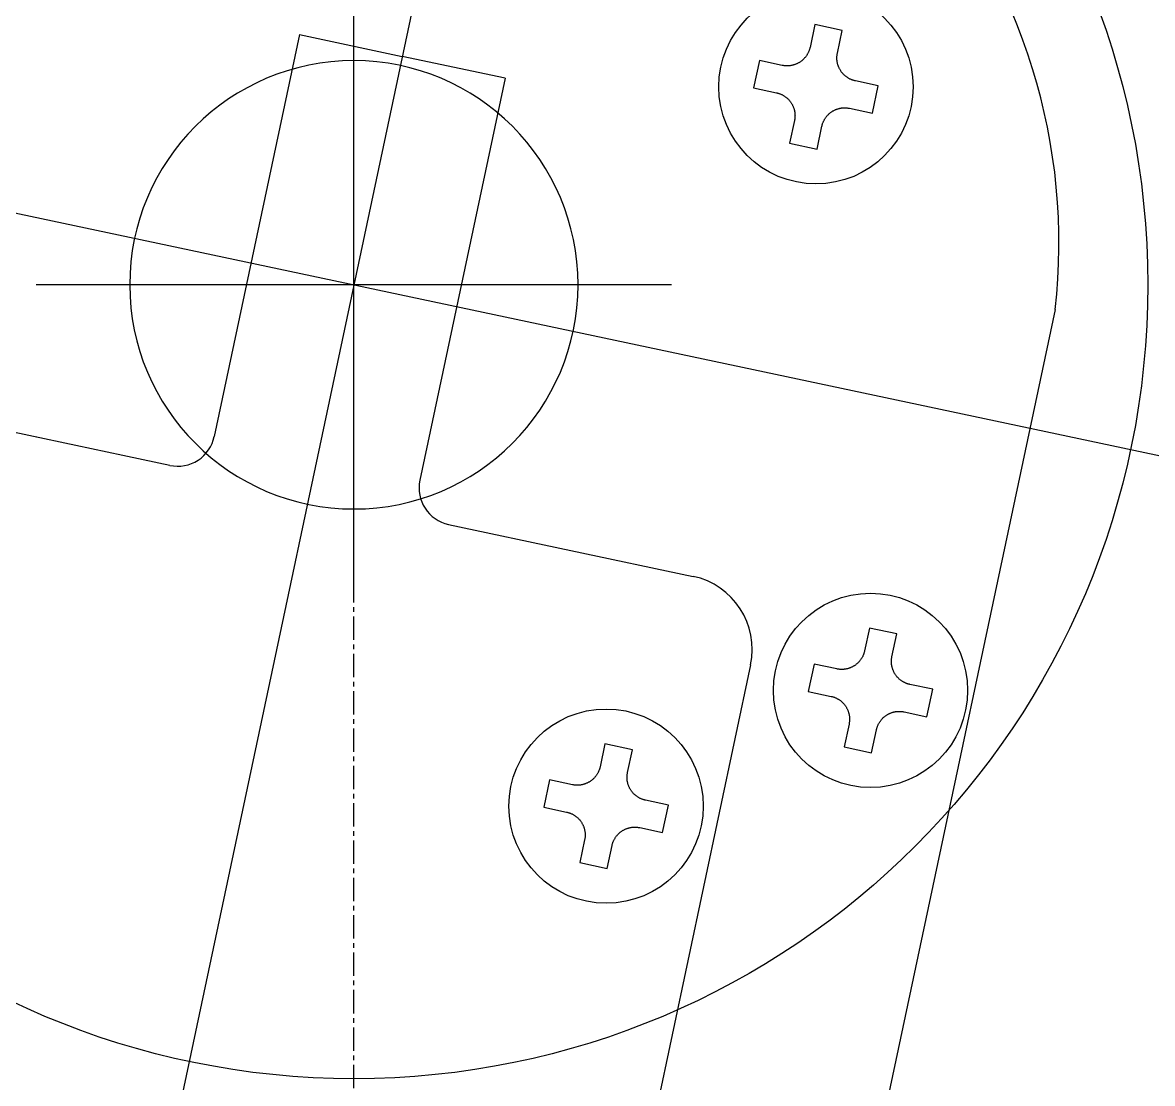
# Model space of a CAD drawing. Extents: x -668440 to 1010955, y -1678500 to 210463.
# Drawn here: x -486463 to -485859, y -897556 to -896988 of the extents above; entities that cross this region are included whole.
import ezdxf

# ---------------------------------------------------------------- set-up
doc = ezdxf.new("R2010")
doc.units = 0
doc.header["$MEASUREMENT"] = 0
doc.linetypes.add('CENTER', pattern=[2, 1.25, -0.25, 0.25, -0.25])
doc.layers.get('0').update_dxf_attribs({"color": 3, "linetype": 'CONTINUOUS'})
for name, color, linetype in [('100', 5, 'CENTER'), ('BOLT', 4, 'CONTINUOUS'), ('C400-N16-4M22_d', 7, 'CONTINUOUS'), ('chole', 7, 'CONTINUOUS'), ('cwr_d', 7, 'CONTINUOUS'), ('注記', 3, 'CONTINUOUS')]:
    doc.layers.add(name, color=color, linetype=linetype)

# ---------------------------------------------------------------- blocks, each defined once
blk = doc.blocks.new('tc02')
at = {"layer": '注記', "color": 4}
for p, q in [((-18602.46, 32824.251), (-18602.46, 32699.284)), ((-18656.19, 32781.117), (-18548.73, 32781.117))]:
    blk.add_line(p, q, dxfattribs=at)
at = {"layer": '注記', "color": 4, "linetype": 'Continuous'}
for p, q in [((-18579.71, 32799.867), (-18581.21, 32799.867)), ((-18581.21, 32799.867), (-18581.21, 32798.617)), ((-18579.71, 32798.617), (-18579.71, 32799.867)), ((-18581.318, 32798.11), (-18581.33, 32798.082)), ((-18581.306, 32798.138), (-18581.318, 32798.11)), ((-18581.294, 32798.167), (-18581.306, 32798.138)), ((-18581.283, 32798.196), (-18581.294, 32798.167)), ((-18581.273, 32798.225), (-18581.283, 32798.196)), ((-18581.264, 32798.254), (-18581.273, 32798.225)), ((-18581.256, 32798.283), (-18581.264, 32798.254)), ((-18581.248, 32798.313), (-18581.256, 32798.283)), ((-18581.241, 32798.343), (-18581.248, 32798.313)), ((-18581.234, 32798.373), (-18581.241, 32798.343)), ((-18581.229, 32798.403), (-18581.234, 32798.373)), ((-18581.224, 32798.434), (-18581.229, 32798.403)), ((-18581.22, 32798.464), (-18581.224, 32798.434)), ((-18581.216, 32798.494), (-18581.22, 32798.464)), ((-18581.214, 32798.525), (-18581.216, 32798.494)), ((-18581.212, 32798.556), (-18581.214, 32798.525)), ((-18581.211, 32798.586), (-18581.212, 32798.556)), ((-18581.21, 32798.617), (-18581.211, 32798.586)), ((-18579.71, 32798.586), (-18579.71, 32798.617)), ((-18579.709, 32798.556), (-18579.71, 32798.586)), ((-18579.707, 32798.525), (-18579.709, 32798.556)), ((-18579.704, 32798.494), (-18579.707, 32798.525)), ((-18579.701, 32798.464), (-18579.704, 32798.494)), ((-18579.697, 32798.434), (-18579.701, 32798.464)), ((-18579.692, 32798.403), (-18579.697, 32798.434)), ((-18579.686, 32798.373), (-18579.692, 32798.403)), ((-18579.68, 32798.343), (-18579.686, 32798.373)), ((-18579.673, 32798.313), (-18579.68, 32798.343)), ((-18579.665, 32798.283), (-18579.673, 32798.313)), ((-18579.657, 32798.254), (-18579.665, 32798.283)), ((-18579.647, 32798.225), (-18579.657, 32798.254)), ((-18579.637, 32798.196), (-18579.647, 32798.225)), ((-18579.627, 32798.167), (-18579.637, 32798.196)), ((-18579.615, 32798.138), (-18579.627, 32798.167)), ((-18579.603, 32798.11), (-18579.615, 32798.138)), ((-18579.591, 32798.082), (-18579.603, 32798.11)), ((-18581.926, 32797.487), (-18581.954, 32797.474)), ((-18581.898, 32797.5), (-18581.926, 32797.487)), ((-18581.871, 32797.514), (-18581.898, 32797.5)), ((-18581.844, 32797.529), (-18581.871, 32797.514)), ((-18581.818, 32797.545), (-18581.844, 32797.529)), ((-18581.792, 32797.561), (-18581.818, 32797.545)), ((-18581.766, 32797.577), (-18581.792, 32797.561)), ((-18581.741, 32797.595), (-18581.766, 32797.577)), ((-18581.716, 32797.613), (-18581.741, 32797.595)), ((-18581.691, 32797.631), (-18581.716, 32797.613)), ((-18581.667, 32797.65), (-18581.691, 32797.631)), ((-18581.644, 32797.67), (-18581.667, 32797.65)), ((-18581.621, 32797.69), (-18581.644, 32797.67)), ((-18581.598, 32797.711), (-18581.621, 32797.69)), ((-18581.576, 32797.733), (-18581.598, 32797.711)), ((-18581.555, 32797.755), (-18581.576, 32797.733)), ((-18581.534, 32797.777), (-18581.555, 32797.755)), ((-18581.514, 32797.8), (-18581.534, 32797.777)), ((-18581.494, 32797.824), (-18581.514, 32797.8)), ((-18581.475, 32797.848), (-18581.494, 32797.824)), ((-18581.456, 32797.872), (-18581.475, 32797.848)), ((-18581.438, 32797.897), (-18581.456, 32797.872)), ((-18581.421, 32797.922), (-18581.438, 32797.897)), ((-18581.404, 32797.948), (-18581.421, 32797.922)), ((-18581.388, 32797.974), (-18581.404, 32797.948)), ((-18581.373, 32798.001), (-18581.388, 32797.974)), ((-18581.358, 32798.028), (-18581.373, 32798.001)), ((-18581.344, 32798.055), (-18581.358, 32798.028)), ((-18581.33, 32798.082), (-18581.344, 32798.055)), ((-18579.577, 32798.055), (-18579.591, 32798.082)), ((-18579.563, 32798.028), (-18579.577, 32798.055)), ((-18579.548, 32798.001), (-18579.563, 32798.028)), ((-18579.533, 32797.974), (-18579.548, 32798.001)), ((-18579.517, 32797.948), (-18579.533, 32797.974)), ((-18579.5, 32797.922), (-18579.517, 32797.948)), ((-18579.483, 32797.897), (-18579.5, 32797.922)), ((-18579.465, 32797.872), (-18579.483, 32797.897)), ((-18579.446, 32797.848), (-18579.465, 32797.872)), ((-18579.427, 32797.824), (-18579.446, 32797.848)), ((-18579.407, 32797.8), (-18579.427, 32797.824)), ((-18579.387, 32797.777), (-18579.407, 32797.8)), ((-18579.366, 32797.755), (-18579.387, 32797.777)), ((-18579.344, 32797.733), (-18579.366, 32797.755)), ((-18579.322, 32797.711), (-18579.344, 32797.733)), ((-18579.3, 32797.69), (-18579.322, 32797.711)), ((-18579.277, 32797.67), (-18579.3, 32797.69)), ((-18579.254, 32797.65), (-18579.277, 32797.67)), ((-18579.23, 32797.631), (-18579.254, 32797.65)), ((-18579.205, 32797.613), (-18579.23, 32797.631)), ((-18579.18, 32797.595), (-18579.205, 32797.613)), ((-18579.155, 32797.577), (-18579.18, 32797.595)), ((-18579.129, 32797.561), (-18579.155, 32797.577)), ((-18579.103, 32797.545), (-18579.129, 32797.561)), ((-18579.077, 32797.529), (-18579.103, 32797.545)), ((-18579.05, 32797.514), (-18579.077, 32797.529)), ((-18579.023, 32797.5), (-18579.05, 32797.514)), ((-18578.995, 32797.487), (-18579.023, 32797.5)), ((-18578.967, 32797.474), (-18578.995, 32797.487)), ((-18582.46, 32797.367), (-18583.71, 32797.367)), ((-18583.71, 32797.367), (-18583.71, 32795.867)), ((-18582.43, 32797.367), (-18582.46, 32797.367)), ((-18582.399, 32797.368), (-18582.43, 32797.367)), ((-18582.368, 32797.37), (-18582.399, 32797.368)), ((-18582.338, 32797.373), (-18582.368, 32797.37)), ((-18582.307, 32797.376), (-18582.338, 32797.373)), ((-18582.277, 32797.38), (-18582.307, 32797.376)), ((-18582.247, 32797.385), (-18582.277, 32797.38)), ((-18582.216, 32797.391), (-18582.247, 32797.385)), ((-18582.187, 32797.397), (-18582.216, 32797.391)), ((-18582.157, 32797.404), (-18582.187, 32797.397)), ((-18582.127, 32797.412), (-18582.157, 32797.404)), ((-18582.097, 32797.421), (-18582.127, 32797.412)), ((-18582.068, 32797.43), (-18582.097, 32797.421)), ((-18582.039, 32797.44), (-18582.068, 32797.43)), ((-18582.01, 32797.45), (-18582.039, 32797.44)), ((-18581.982, 32797.462), (-18582.01, 32797.45)), ((-18581.954, 32797.474), (-18581.982, 32797.462)), ((-18578.939, 32797.462), (-18578.967, 32797.474)), ((-18578.91, 32797.45), (-18578.939, 32797.462)), ((-18578.882, 32797.44), (-18578.91, 32797.45)), ((-18578.853, 32797.43), (-18578.882, 32797.44)), ((-18578.823, 32797.421), (-18578.853, 32797.43)), ((-18578.794, 32797.412), (-18578.823, 32797.421)), ((-18578.764, 32797.404), (-18578.794, 32797.412)), ((-18578.734, 32797.397), (-18578.764, 32797.404)), ((-18578.704, 32797.391), (-18578.734, 32797.397)), ((-18578.674, 32797.385), (-18578.704, 32797.391)), ((-18578.644, 32797.38), (-18578.674, 32797.385)), ((-18578.614, 32797.376), (-18578.644, 32797.38)), ((-18578.583, 32797.373), (-18578.614, 32797.376)), ((-18578.552, 32797.37), (-18578.583, 32797.373)), ((-18578.522, 32797.368), (-18578.552, 32797.37)), ((-18578.491, 32797.367), (-18578.522, 32797.368)), ((-18578.46, 32797.367), (-18578.491, 32797.367)), ((-18577.21, 32797.367), (-18578.46, 32797.367)), ((-18577.21, 32795.867), (-18577.21, 32797.367)), ((-18583.71, 32795.867), (-18582.46, 32795.867)), ((-18582.46, 32795.867), (-18582.43, 32795.866)), ((-18582.43, 32795.866), (-18582.399, 32795.865)), ((-18582.399, 32795.865), (-18582.368, 32795.863)), ((-18582.368, 32795.863), (-18582.338, 32795.861)), ((-18582.338, 32795.861), (-18582.307, 32795.857)), ((-18582.307, 32795.857), (-18582.277, 32795.853)), ((-18582.277, 32795.853), (-18582.247, 32795.848)), ((-18582.247, 32795.848), (-18582.216, 32795.843)), ((-18582.216, 32795.843), (-18582.187, 32795.836)), ((-18582.187, 32795.836), (-18582.157, 32795.829)), ((-18582.157, 32795.829), (-18582.127, 32795.821)), ((-18582.127, 32795.821), (-18582.097, 32795.813)), ((-18582.097, 32795.813), (-18582.068, 32795.804)), ((-18582.068, 32795.804), (-18582.039, 32795.794)), ((-18582.039, 32795.794), (-18582.01, 32795.783)), ((-18582.01, 32795.783), (-18581.982, 32795.771)), ((-18581.982, 32795.771), (-18581.954, 32795.759)), ((-18581.954, 32795.759), (-18581.926, 32795.747)), ((-18581.926, 32795.747), (-18581.898, 32795.733)), ((-18581.898, 32795.733), (-18581.871, 32795.719)), ((-18581.871, 32795.719), (-18581.844, 32795.704)), ((-18581.844, 32795.704), (-18581.818, 32795.689)), ((-18581.818, 32795.689), (-18581.792, 32795.673)), ((-18581.792, 32795.673), (-18581.766, 32795.656)), ((-18579.155, 32795.656), (-18579.129, 32795.673)), ((-18579.129, 32795.673), (-18579.103, 32795.689)), ((-18579.103, 32795.689), (-18579.077, 32795.704)), ((-18579.077, 32795.704), (-18579.05, 32795.719)), ((-18579.05, 32795.719), (-18579.023, 32795.733)), ((-18579.023, 32795.733), (-18578.995, 32795.747)), ((-18578.995, 32795.747), (-18578.967, 32795.759)), ((-18578.967, 32795.759), (-18578.939, 32795.771)), ((-18578.939, 32795.771), (-18578.91, 32795.783)), ((-18578.91, 32795.783), (-18578.882, 32795.794)), ((-18578.882, 32795.794), (-18578.853, 32795.804)), ((-18578.853, 32795.804), (-18578.823, 32795.813)), ((-18578.823, 32795.813), (-18578.794, 32795.821)), ((-18578.794, 32795.821), (-18578.764, 32795.829)), ((-18578.764, 32795.829), (-18578.734, 32795.836)), ((-18578.734, 32795.836), (-18578.704, 32795.843)), ((-18578.704, 32795.843), (-18578.674, 32795.848)), ((-18578.674, 32795.848), (-18578.644, 32795.853)), ((-18578.644, 32795.853), (-18578.614, 32795.857)), ((-18578.614, 32795.857), (-18578.583, 32795.861)), ((-18578.583, 32795.861), (-18578.552, 32795.863)), ((-18578.552, 32795.863), (-18578.522, 32795.865)), ((-18578.522, 32795.865), (-18578.491, 32795.866)), ((-18578.491, 32795.866), (-18578.46, 32795.867)), ((-18578.46, 32795.867), (-18577.21, 32795.867)), ((-18581.766, 32795.656), (-18581.741, 32795.639)), ((-18581.741, 32795.639), (-18581.716, 32795.621)), ((-18581.716, 32795.621), (-18581.691, 32795.602)), ((-18581.691, 32795.602), (-18581.667, 32795.583)), ((-18581.667, 32795.583), (-18581.644, 32795.563)), ((-18581.644, 32795.563), (-18581.621, 32795.543)), ((-18581.621, 32795.543), (-18581.598, 32795.522)), ((-18581.598, 32795.522), (-18581.576, 32795.5)), ((-18581.576, 32795.5), (-18581.555, 32795.479)), ((-18581.555, 32795.479), (-18581.534, 32795.456)), ((-18581.534, 32795.456), (-18581.514, 32795.433)), ((-18581.514, 32795.433), (-18581.494, 32795.409)), ((-18581.494, 32795.409), (-18581.475, 32795.386)), ((-18581.475, 32795.386), (-18581.456, 32795.361)), ((-18581.456, 32795.361), (-18581.438, 32795.336)), ((-18581.438, 32795.336), (-18581.421, 32795.311)), ((-18581.421, 32795.311), (-18581.404, 32795.285)), ((-18581.404, 32795.285), (-18581.388, 32795.259)), ((-18581.388, 32795.259), (-18581.373, 32795.233)), ((-18581.373, 32795.233), (-18581.358, 32795.206)), ((-18581.358, 32795.206), (-18581.344, 32795.178)), ((-18581.344, 32795.178), (-18581.33, 32795.151)), ((-18581.33, 32795.151), (-18581.318, 32795.123)), ((-18581.318, 32795.123), (-18581.306, 32795.095)), ((-18581.306, 32795.095), (-18581.294, 32795.066)), ((-18581.294, 32795.066), (-18581.283, 32795.038)), ((-18579.637, 32795.038), (-18579.627, 32795.066)), ((-18579.627, 32795.066), (-18579.615, 32795.095)), ((-18579.615, 32795.095), (-18579.603, 32795.123)), ((-18579.603, 32795.123), (-18579.591, 32795.151)), ((-18579.591, 32795.151), (-18579.577, 32795.178)), ((-18579.577, 32795.178), (-18579.563, 32795.206)), ((-18579.563, 32795.206), (-18579.548, 32795.233)), ((-18579.548, 32795.233), (-18579.533, 32795.259)), ((-18579.533, 32795.259), (-18579.517, 32795.285)), ((-18579.517, 32795.285), (-18579.5, 32795.311)), ((-18579.5, 32795.311), (-18579.483, 32795.336)), ((-18579.483, 32795.336), (-18579.465, 32795.361)), ((-18579.465, 32795.361), (-18579.446, 32795.386)), ((-18579.446, 32795.386), (-18579.427, 32795.409)), ((-18579.427, 32795.409), (-18579.407, 32795.433)), ((-18579.407, 32795.433), (-18579.387, 32795.456)), ((-18579.387, 32795.456), (-18579.366, 32795.479)), ((-18579.366, 32795.479), (-18579.344, 32795.5)), ((-18579.344, 32795.5), (-18579.322, 32795.522)), ((-18579.322, 32795.522), (-18579.3, 32795.543)), ((-18579.3, 32795.543), (-18579.277, 32795.563)), ((-18579.277, 32795.563), (-18579.254, 32795.583)), ((-18579.254, 32795.583), (-18579.23, 32795.602)), ((-18579.23, 32795.602), (-18579.205, 32795.621)), ((-18579.205, 32795.621), (-18579.18, 32795.639)), ((-18579.18, 32795.639), (-18579.155, 32795.656)), ((-18581.283, 32795.038), (-18581.273, 32795.008)), ((-18581.273, 32795.008), (-18581.264, 32794.979)), ((-18581.264, 32794.979), (-18581.256, 32794.95)), ((-18581.256, 32794.95), (-18581.248, 32794.92)), ((-18581.248, 32794.92), (-18581.241, 32794.89)), ((-18581.241, 32794.89), (-18581.234, 32794.86)), ((-18581.234, 32794.86), (-18581.229, 32794.83)), ((-18581.229, 32794.83), (-18581.224, 32794.8)), ((-18581.224, 32794.8), (-18581.22, 32794.769)), ((-18581.22, 32794.769), (-18581.216, 32794.739)), ((-18581.216, 32794.739), (-18581.214, 32794.708)), ((-18581.214, 32794.708), (-18581.212, 32794.678)), ((-18581.212, 32794.678), (-18581.211, 32794.647)), ((-18581.211, 32794.647), (-18581.21, 32794.617)), ((-18581.21, 32794.617), (-18581.21, 32793.367)), ((-18579.71, 32794.647), (-18579.709, 32794.678)), ((-18579.71, 32794.617), (-18579.71, 32794.647)), ((-18579.71, 32793.367), (-18579.71, 32794.617)), ((-18579.709, 32794.678), (-18579.707, 32794.708)), ((-18579.707, 32794.708), (-18579.704, 32794.739)), ((-18579.704, 32794.739), (-18579.701, 32794.769)), ((-18579.701, 32794.769), (-18579.697, 32794.8)), ((-18579.697, 32794.8), (-18579.692, 32794.83)), ((-18579.692, 32794.83), (-18579.687, 32794.86)), ((-18579.687, 32794.86), (-18579.68, 32794.89)), ((-18579.68, 32794.89), (-18579.673, 32794.92)), ((-18579.673, 32794.92), (-18579.665, 32794.95)), ((-18579.665, 32794.95), (-18579.657, 32794.979)), ((-18579.657, 32794.979), (-18579.647, 32795.008)), ((-18579.647, 32795.008), (-18579.637, 32795.038)), ((-18608.086, 32793.617), (-18602.46, 32793.617)), ((-18608.086, 32793.617), (-18608.086, 32771.617)), ((-18596.834, 32793.617), (-18602.46, 32793.617)), ((-18596.834, 32793.617), (-18596.834, 32771.617)), ((-18581.21, 32793.367), (-18579.71, 32793.367)), ((-18565.46, 32787.617), (-18565.46, 32677.617)), ((-18610.086, 32769.617), (-18623.46, 32769.617)), ((-18594.835, 32769.617), (-18581.46, 32769.617)), ((-18570.149, 32768.867), (-18571.649, 32768.867)), ((-18571.649, 32768.867), (-18571.649, 32767.617)), ((-18570.149, 32767.617), (-18570.149, 32768.867)), ((-18571.703, 32767.254), (-18571.712, 32767.225)), ((-18571.694, 32767.283), (-18571.703, 32767.254)), ((-18571.687, 32767.313), (-18571.694, 32767.283)), ((-18571.679, 32767.343), (-18571.687, 32767.313)), ((-18571.673, 32767.373), (-18571.679, 32767.343)), ((-18571.667, 32767.403), (-18571.673, 32767.373)), ((-18571.663, 32767.434), (-18571.667, 32767.403)), ((-18571.659, 32767.464), (-18571.663, 32767.434)), ((-18571.655, 32767.494), (-18571.659, 32767.464)), ((-18571.653, 32767.525), (-18571.655, 32767.494)), ((-18571.651, 32767.556), (-18571.653, 32767.525)), ((-18571.65, 32767.586), (-18571.651, 32767.556)), ((-18571.649, 32767.617), (-18571.65, 32767.586)), ((-18570.149, 32767.586), (-18570.149, 32767.617)), ((-18570.148, 32767.556), (-18570.149, 32767.586)), ((-18570.146, 32767.525), (-18570.148, 32767.556)), ((-18570.143, 32767.494), (-18570.146, 32767.525)), ((-18570.14, 32767.464), (-18570.143, 32767.494)), ((-18570.136, 32767.434), (-18570.14, 32767.464)), ((-18570.131, 32767.403), (-18570.136, 32767.434)), ((-18570.125, 32767.373), (-18570.131, 32767.403)), ((-18570.119, 32767.343), (-18570.125, 32767.373)), ((-18570.112, 32767.313), (-18570.119, 32767.343)), ((-18570.104, 32767.283), (-18570.112, 32767.313)), ((-18570.095, 32767.254), (-18570.104, 32767.283)), ((-18570.086, 32767.225), (-18570.095, 32767.254)), ((-18572.106, 32766.65), (-18572.13, 32766.631)), ((-18572.083, 32766.67), (-18572.106, 32766.65)), ((-18572.06, 32766.69), (-18572.083, 32766.67)), ((-18572.037, 32766.711), (-18572.06, 32766.69)), ((-18572.015, 32766.733), (-18572.037, 32766.711)), ((-18571.994, 32766.755), (-18572.015, 32766.733)), ((-18571.973, 32766.777), (-18571.994, 32766.755)), ((-18571.953, 32766.8), (-18571.973, 32766.777)), ((-18571.933, 32766.824), (-18571.953, 32766.8)), ((-18571.914, 32766.848), (-18571.933, 32766.824)), ((-18571.895, 32766.872), (-18571.914, 32766.848)), ((-18571.877, 32766.897), (-18571.895, 32766.872)), ((-18571.86, 32766.922), (-18571.877, 32766.897)), ((-18571.843, 32766.948), (-18571.86, 32766.922)), ((-18571.827, 32766.974), (-18571.843, 32766.948)), ((-18571.811, 32767.001), (-18571.827, 32766.974)), ((-18571.797, 32767.028), (-18571.811, 32767.001)), ((-18571.783, 32767.055), (-18571.797, 32767.028)), ((-18571.769, 32767.082), (-18571.783, 32767.055)), ((-18571.756, 32767.11), (-18571.769, 32767.082)), ((-18571.744, 32767.138), (-18571.756, 32767.11)), ((-18571.733, 32767.167), (-18571.744, 32767.138)), ((-18571.722, 32767.196), (-18571.733, 32767.167)), ((-18571.712, 32767.225), (-18571.722, 32767.196)), ((-18570.076, 32767.196), (-18570.086, 32767.225)), ((-18570.065, 32767.167), (-18570.076, 32767.196)), ((-18570.054, 32767.138), (-18570.065, 32767.167)), ((-18570.042, 32767.11), (-18570.054, 32767.138)), ((-18570.029, 32767.082), (-18570.042, 32767.11)), ((-18570.016, 32767.055), (-18570.029, 32767.082)), ((-18570.002, 32767.028), (-18570.016, 32767.055)), ((-18569.987, 32767.001), (-18570.002, 32767.028)), ((-18569.971, 32766.974), (-18569.987, 32767.001)), ((-18569.955, 32766.948), (-18569.971, 32766.974)), ((-18569.939, 32766.922), (-18569.955, 32766.948)), ((-18569.921, 32766.897), (-18569.939, 32766.922)), ((-18569.903, 32766.872), (-18569.921, 32766.897)), ((-18569.885, 32766.848), (-18569.903, 32766.872)), ((-18569.866, 32766.824), (-18569.885, 32766.848)), ((-18569.846, 32766.8), (-18569.866, 32766.824)), ((-18569.825, 32766.777), (-18569.846, 32766.8)), ((-18569.805, 32766.755), (-18569.825, 32766.777)), ((-18569.783, 32766.733), (-18569.805, 32766.755)), ((-18569.761, 32766.711), (-18569.783, 32766.733)), ((-18569.739, 32766.69), (-18569.761, 32766.711)), ((-18569.716, 32766.67), (-18569.739, 32766.69)), ((-18569.692, 32766.65), (-18569.716, 32766.67)), ((-18569.668, 32766.631), (-18569.692, 32766.65)), ((-18572.899, 32766.367), (-18574.149, 32766.367)), ((-18574.149, 32766.367), (-18574.149, 32764.867)), ((-18572.868, 32766.367), (-18572.899, 32766.367)), ((-18572.838, 32766.368), (-18572.868, 32766.367)), ((-18572.807, 32766.37), (-18572.838, 32766.368)), ((-18572.777, 32766.373), (-18572.807, 32766.37)), ((-18572.746, 32766.376), (-18572.777, 32766.373)), ((-18572.716, 32766.38), (-18572.746, 32766.376)), ((-18572.685, 32766.385), (-18572.716, 32766.38)), ((-18572.655, 32766.391), (-18572.685, 32766.385)), ((-18572.625, 32766.397), (-18572.655, 32766.391)), ((-18572.595, 32766.404), (-18572.625, 32766.397)), ((-18572.566, 32766.412), (-18572.595, 32766.404)), ((-18572.536, 32766.421), (-18572.566, 32766.412)), ((-18572.507, 32766.43), (-18572.536, 32766.421)), ((-18572.478, 32766.44), (-18572.507, 32766.43)), ((-18572.449, 32766.45), (-18572.478, 32766.44)), ((-18572.421, 32766.462), (-18572.449, 32766.45)), ((-18572.392, 32766.474), (-18572.421, 32766.462)), ((-18572.365, 32766.487), (-18572.392, 32766.474)), ((-18572.337, 32766.5), (-18572.365, 32766.487)), ((-18572.31, 32766.514), (-18572.337, 32766.5)), ((-18572.283, 32766.529), (-18572.31, 32766.514)), ((-18572.256, 32766.544), (-18572.283, 32766.529)), ((-18572.23, 32766.561), (-18572.256, 32766.544)), ((-18572.205, 32766.577), (-18572.23, 32766.561)), ((-18572.179, 32766.595), (-18572.205, 32766.577)), ((-18572.154, 32766.613), (-18572.179, 32766.595)), ((-18572.13, 32766.631), (-18572.154, 32766.613)), ((-18569.644, 32766.613), (-18569.668, 32766.631)), ((-18569.619, 32766.595), (-18569.644, 32766.613)), ((-18569.594, 32766.577), (-18569.619, 32766.595)), ((-18569.568, 32766.561), (-18569.594, 32766.577)), ((-18569.542, 32766.544), (-18569.568, 32766.561)), ((-18569.515, 32766.529), (-18569.542, 32766.544)), ((-18569.489, 32766.514), (-18569.515, 32766.529)), ((-18569.461, 32766.5), (-18569.489, 32766.514)), ((-18569.434, 32766.487), (-18569.461, 32766.5)), ((-18569.406, 32766.474), (-18569.434, 32766.487)), ((-18569.378, 32766.462), (-18569.406, 32766.474)), ((-18569.349, 32766.45), (-18569.378, 32766.462)), ((-18569.32, 32766.44), (-18569.349, 32766.45)), ((-18569.291, 32766.43), (-18569.32, 32766.44)), ((-18569.262, 32766.421), (-18569.291, 32766.43)), ((-18569.233, 32766.412), (-18569.262, 32766.421)), ((-18569.203, 32766.404), (-18569.233, 32766.412)), ((-18569.173, 32766.397), (-18569.203, 32766.404)), ((-18569.143, 32766.391), (-18569.173, 32766.397)), ((-18569.113, 32766.385), (-18569.143, 32766.391)), ((-18569.083, 32766.38), (-18569.113, 32766.385)), ((-18569.052, 32766.376), (-18569.083, 32766.38)), ((-18569.022, 32766.373), (-18569.052, 32766.376)), ((-18568.991, 32766.37), (-18569.022, 32766.373)), ((-18568.961, 32766.368), (-18568.991, 32766.37)), ((-18568.93, 32766.367), (-18568.961, 32766.368)), ((-18568.899, 32766.367), (-18568.93, 32766.367)), ((-18567.649, 32766.367), (-18568.899, 32766.367)), ((-18567.649, 32764.867), (-18567.649, 32766.367)), ((-18577.46, 32765.617), (-18577.46, 32675.617)), ((-18574.149, 32764.867), (-18572.899, 32764.867)), ((-18572.899, 32764.867), (-18572.868, 32764.866)), ((-18572.868, 32764.866), (-18572.838, 32764.865)), ((-18572.838, 32764.865), (-18572.807, 32764.863)), ((-18572.807, 32764.863), (-18572.777, 32764.861)), ((-18572.777, 32764.861), (-18572.746, 32764.857)), ((-18572.746, 32764.857), (-18572.716, 32764.853)), ((-18572.716, 32764.853), (-18572.685, 32764.848)), ((-18572.685, 32764.848), (-18572.655, 32764.843)), ((-18572.655, 32764.843), (-18572.625, 32764.836)), ((-18572.625, 32764.836), (-18572.595, 32764.829)), ((-18572.595, 32764.829), (-18572.566, 32764.821)), ((-18572.566, 32764.821), (-18572.536, 32764.813)), ((-18569.262, 32764.813), (-18569.233, 32764.821)), ((-18569.233, 32764.821), (-18569.203, 32764.829)), ((-18569.203, 32764.829), (-18569.173, 32764.836)), ((-18569.173, 32764.836), (-18569.143, 32764.843)), ((-18569.143, 32764.843), (-18569.113, 32764.848)), ((-18569.113, 32764.848), (-18569.083, 32764.853)), ((-18569.083, 32764.853), (-18569.052, 32764.857)), ((-18569.052, 32764.857), (-18569.022, 32764.861)), ((-18569.022, 32764.861), (-18568.991, 32764.863)), ((-18568.991, 32764.863), (-18568.961, 32764.865)), ((-18568.961, 32764.865), (-18568.93, 32764.866)), ((-18568.93, 32764.866), (-18568.899, 32764.867)), ((-18568.899, 32764.867), (-18567.649, 32764.867)), ((-18572.536, 32764.813), (-18572.507, 32764.804)), ((-18572.507, 32764.804), (-18572.478, 32764.794)), ((-18572.478, 32764.794), (-18572.449, 32764.783)), ((-18572.449, 32764.783), (-18572.421, 32764.771)), ((-18572.421, 32764.771), (-18572.392, 32764.759)), ((-18572.392, 32764.759), (-18572.365, 32764.747)), ((-18572.365, 32764.747), (-18572.337, 32764.733)), ((-18572.337, 32764.733), (-18572.31, 32764.719)), ((-18572.31, 32764.719), (-18572.283, 32764.704)), ((-18572.283, 32764.704), (-18572.256, 32764.689)), ((-18572.256, 32764.689), (-18572.23, 32764.673)), ((-18572.23, 32764.673), (-18572.205, 32764.656)), ((-18572.205, 32764.656), (-18572.179, 32764.639)), ((-18572.179, 32764.639), (-18572.154, 32764.621)), ((-18572.154, 32764.621), (-18572.13, 32764.602)), ((-18572.13, 32764.602), (-18572.106, 32764.583)), ((-18572.106, 32764.583), (-18572.083, 32764.563)), ((-18572.083, 32764.563), (-18572.06, 32764.543)), ((-18572.06, 32764.543), (-18572.037, 32764.522)), ((-18572.037, 32764.522), (-18572.015, 32764.5)), ((-18572.015, 32764.5), (-18571.994, 32764.478)), ((-18571.994, 32764.478), (-18571.973, 32764.456)), ((-18571.973, 32764.456), (-18571.953, 32764.433)), ((-18571.953, 32764.433), (-18571.933, 32764.409)), ((-18571.933, 32764.409), (-18571.914, 32764.386)), ((-18571.914, 32764.386), (-18571.895, 32764.361)), ((-18571.895, 32764.361), (-18571.877, 32764.336)), ((-18571.877, 32764.336), (-18571.86, 32764.311)), ((-18571.86, 32764.311), (-18571.843, 32764.285)), ((-18571.843, 32764.285), (-18571.827, 32764.259)), ((-18571.827, 32764.259), (-18571.811, 32764.233)), ((-18571.811, 32764.233), (-18571.797, 32764.206)), ((-18570.002, 32764.206), (-18569.987, 32764.233)), ((-18569.987, 32764.233), (-18569.971, 32764.259)), ((-18569.971, 32764.259), (-18569.955, 32764.285)), ((-18569.955, 32764.285), (-18569.939, 32764.311)), ((-18569.939, 32764.311), (-18569.921, 32764.336)), ((-18569.921, 32764.336), (-18569.903, 32764.361)), ((-18569.903, 32764.361), (-18569.885, 32764.386)), ((-18569.885, 32764.386), (-18569.866, 32764.409)), ((-18569.866, 32764.409), (-18569.846, 32764.433)), ((-18569.846, 32764.433), (-18569.825, 32764.456)), ((-18569.825, 32764.456), (-18569.805, 32764.478)), ((-18569.805, 32764.478), (-18569.783, 32764.5)), ((-18569.783, 32764.5), (-18569.761, 32764.522)), ((-18569.761, 32764.522), (-18569.739, 32764.543)), ((-18569.739, 32764.543), (-18569.716, 32764.563)), ((-18569.716, 32764.563), (-18569.692, 32764.583)), ((-18569.692, 32764.583), (-18569.668, 32764.602)), ((-18569.668, 32764.602), (-18569.644, 32764.621)), ((-18569.644, 32764.621), (-18569.619, 32764.639)), ((-18569.619, 32764.639), (-18569.594, 32764.656)), ((-18569.594, 32764.656), (-18569.568, 32764.673)), ((-18569.568, 32764.673), (-18569.542, 32764.689)), ((-18569.542, 32764.689), (-18569.515, 32764.704)), ((-18569.515, 32764.704), (-18569.489, 32764.719)), ((-18569.489, 32764.719), (-18569.461, 32764.733)), ((-18569.461, 32764.733), (-18569.434, 32764.747)), ((-18569.434, 32764.747), (-18569.406, 32764.759)), ((-18569.406, 32764.759), (-18569.378, 32764.771)), ((-18569.378, 32764.771), (-18569.349, 32764.783)), ((-18569.349, 32764.783), (-18569.32, 32764.794)), ((-18569.32, 32764.794), (-18569.291, 32764.804)), ((-18569.291, 32764.804), (-18569.262, 32764.813)), ((-18571.797, 32764.206), (-18571.783, 32764.178)), ((-18571.783, 32764.178), (-18571.769, 32764.151)), ((-18571.769, 32764.151), (-18571.756, 32764.123)), ((-18571.756, 32764.123), (-18571.744, 32764.095)), ((-18571.744, 32764.095), (-18571.733, 32764.066)), ((-18571.733, 32764.066), (-18571.722, 32764.038)), ((-18571.722, 32764.038), (-18571.712, 32764.008)), ((-18571.712, 32764.008), (-18571.703, 32763.979)), ((-18571.703, 32763.979), (-18571.694, 32763.95)), ((-18571.694, 32763.95), (-18571.687, 32763.92)), ((-18571.687, 32763.92), (-18571.679, 32763.89)), ((-18571.679, 32763.89), (-18571.673, 32763.86)), ((-18571.673, 32763.86), (-18571.667, 32763.83)), ((-18571.667, 32763.83), (-18571.663, 32763.8)), ((-18571.663, 32763.8), (-18571.659, 32763.769)), ((-18571.659, 32763.769), (-18571.655, 32763.739)), ((-18571.655, 32763.739), (-18571.653, 32763.708)), ((-18571.653, 32763.708), (-18571.651, 32763.678)), ((-18571.651, 32763.678), (-18571.65, 32763.647)), ((-18571.65, 32763.647), (-18571.649, 32763.617)), ((-18571.649, 32763.617), (-18571.649, 32762.367)), ((-18570.149, 32763.647), (-18570.148, 32763.678)), ((-18570.149, 32763.617), (-18570.149, 32763.647)), ((-18570.149, 32762.367), (-18570.149, 32763.617)), ((-18570.148, 32763.678), (-18570.146, 32763.708)), ((-18570.146, 32763.708), (-18570.143, 32763.739)), ((-18570.143, 32763.739), (-18570.14, 32763.769)), ((-18570.14, 32763.769), (-18570.136, 32763.8)), ((-18570.136, 32763.8), (-18570.131, 32763.83)), ((-18570.131, 32763.83), (-18570.125, 32763.86)), ((-18570.125, 32763.86), (-18570.119, 32763.89)), ((-18570.119, 32763.89), (-18570.112, 32763.92)), ((-18570.112, 32763.92), (-18570.104, 32763.95)), ((-18570.104, 32763.95), (-18570.095, 32763.979)), ((-18570.095, 32763.979), (-18570.086, 32764.008)), ((-18570.086, 32764.008), (-18570.076, 32764.038)), ((-18570.076, 32764.038), (-18570.065, 32764.066)), ((-18570.065, 32764.066), (-18570.054, 32764.095)), ((-18570.054, 32764.095), (-18570.042, 32764.123)), ((-18570.042, 32764.123), (-18570.029, 32764.151)), ((-18570.029, 32764.151), (-18570.016, 32764.178)), ((-18570.016, 32764.178), (-18570.002, 32764.206)), ((-18571.649, 32762.367), (-18570.149, 32762.367)), ((-18582.71, 32759.867), (-18584.21, 32759.867)), ((-18584.21, 32759.867), (-18584.21, 32758.617)), ((-18582.71, 32758.617), (-18582.71, 32759.867)), ((-18584.294, 32758.167), (-18584.305, 32758.138)), ((-18584.283, 32758.196), (-18584.294, 32758.167)), ((-18584.273, 32758.225), (-18584.283, 32758.196)), ((-18584.264, 32758.254), (-18584.273, 32758.225)), ((-18584.256, 32758.283), (-18584.264, 32758.254)), ((-18584.248, 32758.313), (-18584.256, 32758.283)), ((-18584.241, 32758.343), (-18584.248, 32758.313)), ((-18584.234, 32758.373), (-18584.241, 32758.343)), ((-18584.229, 32758.403), (-18584.234, 32758.373)), ((-18584.224, 32758.434), (-18584.229, 32758.403)), ((-18584.22, 32758.464), (-18584.224, 32758.434)), ((-18584.216, 32758.494), (-18584.22, 32758.464)), ((-18584.214, 32758.525), (-18584.216, 32758.494)), ((-18584.212, 32758.556), (-18584.214, 32758.525)), ((-18584.211, 32758.586), (-18584.212, 32758.556)), ((-18584.21, 32758.617), (-18584.211, 32758.586)), ((-18582.71, 32758.586), (-18582.71, 32758.617)), ((-18582.709, 32758.556), (-18582.71, 32758.586)), ((-18582.707, 32758.525), (-18582.709, 32758.556)), ((-18582.704, 32758.494), (-18582.707, 32758.525)), ((-18582.701, 32758.464), (-18582.704, 32758.494)), ((-18582.697, 32758.434), (-18582.701, 32758.464)), ((-18582.692, 32758.403), (-18582.697, 32758.434)), ((-18582.686, 32758.373), (-18582.692, 32758.403)), ((-18582.68, 32758.343), (-18582.686, 32758.373)), ((-18582.673, 32758.313), (-18582.68, 32758.343)), ((-18582.665, 32758.283), (-18582.673, 32758.313)), ((-18582.657, 32758.254), (-18582.665, 32758.283)), ((-18582.647, 32758.225), (-18582.657, 32758.254)), ((-18582.637, 32758.196), (-18582.647, 32758.225)), ((-18582.627, 32758.167), (-18582.637, 32758.196)), ((-18582.615, 32758.138), (-18582.627, 32758.167)), ((-18584.766, 32757.577), (-18584.792, 32757.561)), ((-18584.741, 32757.595), (-18584.766, 32757.577)), ((-18584.716, 32757.613), (-18584.741, 32757.595)), ((-18584.691, 32757.631), (-18584.716, 32757.613)), ((-18584.667, 32757.65), (-18584.691, 32757.631)), ((-18584.644, 32757.67), (-18584.667, 32757.65)), ((-18584.621, 32757.691), (-18584.644, 32757.67)), ((-18584.598, 32757.711), (-18584.621, 32757.691)), ((-18584.576, 32757.733), (-18584.598, 32757.711)), ((-18584.555, 32757.755), (-18584.576, 32757.733)), ((-18584.534, 32757.777), (-18584.555, 32757.755)), ((-18584.514, 32757.8), (-18584.534, 32757.777)), ((-18584.494, 32757.824), (-18584.514, 32757.8)), ((-18584.475, 32757.848), (-18584.494, 32757.824)), ((-18584.456, 32757.872), (-18584.475, 32757.848)), ((-18584.438, 32757.897), (-18584.456, 32757.872)), ((-18584.421, 32757.922), (-18584.438, 32757.897)), ((-18584.404, 32757.948), (-18584.421, 32757.922)), ((-18584.388, 32757.974), (-18584.404, 32757.948)), ((-18584.373, 32758.001), (-18584.388, 32757.974)), ((-18584.358, 32758.028), (-18584.373, 32758.001)), ((-18584.344, 32758.055), (-18584.358, 32758.028)), ((-18584.33, 32758.082), (-18584.344, 32758.055)), ((-18584.318, 32758.11), (-18584.33, 32758.082)), ((-18584.305, 32758.138), (-18584.318, 32758.11)), ((-18582.603, 32758.11), (-18582.615, 32758.138)), ((-18582.59, 32758.082), (-18582.603, 32758.11)), ((-18582.577, 32758.055), (-18582.59, 32758.082)), ((-18582.563, 32758.028), (-18582.577, 32758.055)), ((-18582.548, 32758.001), (-18582.563, 32758.028)), ((-18582.533, 32757.974), (-18582.548, 32758.001)), ((-18582.517, 32757.948), (-18582.533, 32757.974)), ((-18582.5, 32757.922), (-18582.517, 32757.948)), ((-18582.482, 32757.897), (-18582.5, 32757.922)), ((-18582.465, 32757.872), (-18582.482, 32757.897)), ((-18582.446, 32757.848), (-18582.465, 32757.872)), ((-18582.427, 32757.824), (-18582.446, 32757.848)), ((-18582.407, 32757.8), (-18582.427, 32757.824)), ((-18582.387, 32757.777), (-18582.407, 32757.8)), ((-18582.366, 32757.755), (-18582.387, 32757.777)), ((-18582.344, 32757.733), (-18582.366, 32757.755)), ((-18582.323, 32757.711), (-18582.344, 32757.733)), ((-18582.3, 32757.69), (-18582.323, 32757.711)), ((-18582.277, 32757.67), (-18582.3, 32757.69)), ((-18582.253, 32757.65), (-18582.277, 32757.67)), ((-18582.23, 32757.631), (-18582.253, 32757.65)), ((-18582.205, 32757.613), (-18582.23, 32757.631)), ((-18582.18, 32757.595), (-18582.205, 32757.613)), ((-18582.155, 32757.577), (-18582.18, 32757.595)), ((-18582.129, 32757.561), (-18582.155, 32757.577)), ((-18585.46, 32757.367), (-18586.71, 32757.367)), ((-18586.71, 32757.367), (-18586.71, 32755.867)), ((-18585.43, 32757.367), (-18585.46, 32757.367)), ((-18585.399, 32757.368), (-18585.43, 32757.367)), ((-18585.368, 32757.37), (-18585.399, 32757.368)), ((-18585.338, 32757.373), (-18585.368, 32757.37)), ((-18585.307, 32757.376), (-18585.338, 32757.373)), ((-18585.277, 32757.38), (-18585.307, 32757.376)), ((-18585.247, 32757.385), (-18585.277, 32757.38)), ((-18585.217, 32757.391), (-18585.247, 32757.385)), ((-18585.186, 32757.397), (-18585.217, 32757.391)), ((-18585.157, 32757.404), (-18585.186, 32757.397)), ((-18585.127, 32757.412), (-18585.157, 32757.404)), ((-18585.098, 32757.421), (-18585.127, 32757.412)), ((-18585.068, 32757.43), (-18585.098, 32757.421)), ((-18585.039, 32757.44), (-18585.068, 32757.43)), ((-18585.01, 32757.45), (-18585.039, 32757.44)), ((-18584.982, 32757.462), (-18585.01, 32757.45)), ((-18584.954, 32757.474), (-18584.982, 32757.462)), ((-18584.926, 32757.487), (-18584.954, 32757.474)), ((-18584.898, 32757.5), (-18584.926, 32757.487)), ((-18584.871, 32757.514), (-18584.898, 32757.5)), ((-18584.844, 32757.529), (-18584.871, 32757.514)), ((-18584.818, 32757.544), (-18584.844, 32757.529)), ((-18584.792, 32757.561), (-18584.818, 32757.544)), ((-18582.103, 32757.544), (-18582.129, 32757.561)), ((-18582.077, 32757.529), (-18582.103, 32757.544)), ((-18582.05, 32757.514), (-18582.077, 32757.529)), ((-18582.022, 32757.5), (-18582.05, 32757.514)), ((-18581.995, 32757.487), (-18582.022, 32757.5)), ((-18581.967, 32757.474), (-18581.995, 32757.487)), ((-18581.939, 32757.462), (-18581.967, 32757.474)), ((-18581.91, 32757.45), (-18581.939, 32757.462)), ((-18581.882, 32757.44), (-18581.91, 32757.45)), ((-18581.853, 32757.43), (-18581.882, 32757.44)), ((-18581.823, 32757.421), (-18581.853, 32757.43)), ((-18581.794, 32757.412), (-18581.823, 32757.421)), ((-18581.764, 32757.404), (-18581.794, 32757.412)), ((-18581.734, 32757.397), (-18581.764, 32757.404)), ((-18581.704, 32757.391), (-18581.734, 32757.397)), ((-18581.674, 32757.385), (-18581.704, 32757.391)), ((-18581.644, 32757.38), (-18581.674, 32757.385)), ((-18581.613, 32757.376), (-18581.644, 32757.38)), ((-18581.583, 32757.373), (-18581.613, 32757.376)), ((-18581.552, 32757.37), (-18581.583, 32757.373)), ((-18581.522, 32757.368), (-18581.552, 32757.37)), ((-18581.491, 32757.367), (-18581.522, 32757.368)), ((-18581.46, 32757.367), (-18581.491, 32757.367)), ((-18580.21, 32757.367), (-18581.46, 32757.367)), ((-18580.21, 32755.867), (-18580.21, 32757.367)), ((-18586.71, 32755.867), (-18585.46, 32755.867)), ((-18585.46, 32755.867), (-18585.43, 32755.866)), ((-18585.43, 32755.866), (-18585.399, 32755.865)), ((-18585.399, 32755.865), (-18585.368, 32755.863)), ((-18585.368, 32755.863), (-18585.338, 32755.861)), ((-18585.338, 32755.861), (-18585.307, 32755.857)), ((-18585.307, 32755.857), (-18585.277, 32755.853)), ((-18585.277, 32755.853), (-18585.247, 32755.848)), ((-18585.247, 32755.848), (-18585.217, 32755.843)), ((-18585.217, 32755.843), (-18585.186, 32755.836)), ((-18585.186, 32755.836), (-18585.157, 32755.829)), ((-18585.157, 32755.829), (-18585.127, 32755.821)), ((-18585.127, 32755.821), (-18585.098, 32755.813)), ((-18585.098, 32755.813), (-18585.068, 32755.804)), ((-18585.068, 32755.804), (-18585.039, 32755.794)), ((-18585.039, 32755.794), (-18585.01, 32755.783)), ((-18585.01, 32755.783), (-18584.982, 32755.771)), ((-18584.982, 32755.771), (-18584.954, 32755.759)), ((-18584.954, 32755.759), (-18584.926, 32755.747)), ((-18581.995, 32755.747), (-18581.967, 32755.759)), ((-18581.967, 32755.759), (-18581.939, 32755.771)), ((-18581.939, 32755.771), (-18581.91, 32755.783)), ((-18581.91, 32755.783), (-18581.882, 32755.794)), ((-18581.882, 32755.794), (-18581.853, 32755.804)), ((-18581.853, 32755.804), (-18581.823, 32755.813)), ((-18581.823, 32755.813), (-18581.794, 32755.821)), ((-18581.794, 32755.821), (-18581.764, 32755.829)), ((-18581.764, 32755.829), (-18581.734, 32755.836)), ((-18581.734, 32755.836), (-18581.704, 32755.843)), ((-18581.704, 32755.843), (-18581.674, 32755.848)), ((-18581.674, 32755.848), (-18581.644, 32755.853)), ((-18581.644, 32755.853), (-18581.613, 32755.857)), ((-18581.613, 32755.857), (-18581.583, 32755.861)), ((-18581.583, 32755.861), (-18581.552, 32755.863)), ((-18581.552, 32755.863), (-18581.522, 32755.865)), ((-18581.522, 32755.865), (-18581.491, 32755.866)), ((-18581.491, 32755.866), (-18581.46, 32755.867)), ((-18581.46, 32755.867), (-18580.21, 32755.867)), ((-18584.926, 32755.747), (-18584.898, 32755.733)), ((-18584.898, 32755.733), (-18584.871, 32755.719)), ((-18584.871, 32755.719), (-18584.844, 32755.704)), ((-18584.844, 32755.704), (-18584.818, 32755.689)), ((-18584.818, 32755.689), (-18584.792, 32755.673)), ((-18584.792, 32755.673), (-18584.766, 32755.656)), ((-18584.766, 32755.656), (-18584.741, 32755.639)), ((-18584.741, 32755.639), (-18584.716, 32755.621)), ((-18584.716, 32755.621), (-18584.691, 32755.602)), ((-18584.691, 32755.602), (-18584.667, 32755.583)), ((-18584.667, 32755.583), (-18584.644, 32755.563)), ((-18584.644, 32755.563), (-18584.621, 32755.543)), ((-18584.621, 32755.543), (-18584.598, 32755.522)), ((-18584.598, 32755.522), (-18584.576, 32755.5)), ((-18584.576, 32755.5), (-18584.555, 32755.478)), ((-18584.555, 32755.478), (-18584.534, 32755.456)), ((-18584.534, 32755.456), (-18584.514, 32755.433)), ((-18584.514, 32755.433), (-18584.494, 32755.409)), ((-18584.494, 32755.409), (-18584.475, 32755.386)), ((-18584.475, 32755.386), (-18584.456, 32755.361)), ((-18584.456, 32755.361), (-18584.438, 32755.336)), ((-18584.438, 32755.336), (-18584.421, 32755.311)), ((-18584.421, 32755.311), (-18584.404, 32755.285)), ((-18584.404, 32755.285), (-18584.388, 32755.259)), ((-18584.388, 32755.259), (-18584.373, 32755.233)), ((-18584.373, 32755.233), (-18584.358, 32755.206)), ((-18584.358, 32755.206), (-18584.344, 32755.178)), ((-18584.344, 32755.178), (-18584.33, 32755.151)), ((-18584.33, 32755.151), (-18584.318, 32755.123)), ((-18582.603, 32755.123), (-18582.59, 32755.151)), ((-18582.59, 32755.151), (-18582.577, 32755.178)), ((-18582.577, 32755.178), (-18582.563, 32755.206)), ((-18582.563, 32755.206), (-18582.548, 32755.233)), ((-18582.548, 32755.233), (-18582.533, 32755.259)), ((-18582.533, 32755.259), (-18582.517, 32755.285)), ((-18582.517, 32755.285), (-18582.5, 32755.311)), ((-18582.5, 32755.311), (-18582.483, 32755.336)), ((-18582.483, 32755.336), (-18582.465, 32755.361)), ((-18582.465, 32755.361), (-18582.446, 32755.386)), ((-18582.446, 32755.386), (-18582.427, 32755.409)), ((-18582.427, 32755.409), (-18582.407, 32755.433)), ((-18582.407, 32755.433), (-18582.387, 32755.456)), ((-18582.387, 32755.456), (-18582.366, 32755.478)), ((-18582.366, 32755.478), (-18582.344, 32755.5)), ((-18582.344, 32755.5), (-18582.323, 32755.522)), ((-18582.323, 32755.522), (-18582.3, 32755.543)), ((-18582.3, 32755.543), (-18582.277, 32755.563)), ((-18582.277, 32755.563), (-18582.253, 32755.583)), ((-18582.253, 32755.583), (-18582.23, 32755.602)), ((-18582.23, 32755.602), (-18582.205, 32755.621)), ((-18582.205, 32755.621), (-18582.18, 32755.639)), ((-18582.18, 32755.639), (-18582.155, 32755.656)), ((-18582.155, 32755.656), (-18582.129, 32755.673)), ((-18582.129, 32755.673), (-18582.103, 32755.689)), ((-18582.103, 32755.689), (-18582.077, 32755.704)), ((-18582.077, 32755.704), (-18582.05, 32755.719)), ((-18582.05, 32755.719), (-18582.022, 32755.733)), ((-18582.022, 32755.733), (-18581.995, 32755.747)), ((-18584.318, 32755.123), (-18584.305, 32755.095)), ((-18584.305, 32755.095), (-18584.294, 32755.066)), ((-18584.294, 32755.066), (-18584.283, 32755.038)), ((-18584.283, 32755.038), (-18584.273, 32755.008)), ((-18584.273, 32755.008), (-18584.264, 32754.979)), ((-18584.264, 32754.979), (-18584.256, 32754.95)), ((-18584.256, 32754.95), (-18584.248, 32754.92)), ((-18584.248, 32754.92), (-18584.241, 32754.89)), ((-18584.241, 32754.89), (-18584.234, 32754.86)), ((-18584.234, 32754.86), (-18584.229, 32754.83)), ((-18584.229, 32754.83), (-18584.224, 32754.8)), ((-18584.224, 32754.8), (-18584.22, 32754.769)), ((-18584.22, 32754.769), (-18584.216, 32754.739)), ((-18584.216, 32754.739), (-18584.214, 32754.708)), ((-18584.214, 32754.708), (-18584.212, 32754.678)), ((-18584.212, 32754.678), (-18584.211, 32754.647)), ((-18584.211, 32754.647), (-18584.21, 32754.617)), ((-18584.21, 32754.617), (-18584.21, 32753.367)), ((-18582.71, 32754.647), (-18582.709, 32754.678)), ((-18582.71, 32754.617), (-18582.71, 32754.647)), ((-18582.71, 32753.367), (-18582.71, 32754.617)), ((-18582.709, 32754.678), (-18582.707, 32754.708)), ((-18582.707, 32754.708), (-18582.704, 32754.739)), ((-18582.704, 32754.739), (-18582.701, 32754.769)), ((-18582.701, 32754.769), (-18582.697, 32754.8)), ((-18582.697, 32754.8), (-18582.692, 32754.83)), ((-18582.692, 32754.83), (-18582.686, 32754.86)), ((-18582.686, 32754.86), (-18582.68, 32754.89)), ((-18582.68, 32754.89), (-18582.673, 32754.92)), ((-18582.673, 32754.92), (-18582.665, 32754.95)), ((-18582.665, 32754.95), (-18582.657, 32754.979)), ((-18582.657, 32754.979), (-18582.647, 32755.008)), ((-18582.647, 32755.008), (-18582.637, 32755.038)), ((-18582.637, 32755.038), (-18582.627, 32755.066)), ((-18582.627, 32755.066), (-18582.615, 32755.095)), ((-18582.615, 32755.095), (-18582.603, 32755.123)), ((-18584.21, 32753.367), (-18582.71, 32753.367))]:
    blk.add_line(p, q, dxfattribs=at)
at = {"layer": '注記', "color": 4}
blk.add_circle((-18602.46, 32781.117), 42.5, dxfattribs=at)
at = {"layer": '注記', "color": 4, "linetype": 'Continuous'}
for centre in [(-18580.46, 32796.617), (-18570.899, 32765.617), (-18583.46, 32756.617)]:
    blk.add_circle(centre, 5.2, dxfattribs=at)
for centre, radius, start, end in [((-18596.834, 32784.604), 31.518, 5.48413, 100.28214), ((-18610.086, 32771.617), 2, 270, 0), ((-18594.835, 32771.617), 2, 180, 270), ((-18581.46, 32765.617), 4, 0, 90)]:
    blk.add_arc(centre, radius, start, end, dxfattribs=at)
blk = doc.blocks.new('剛接合部C1Y')
at = {"layer": '100'}
blk.add_line((-215698.46888, -397002.59222), (-215698.46888, -393132.59222), dxfattribs=at)
at = {"layer": 'BOLT'}
for p, q in [((-215698.46888, -394354.59222), (-215698.46888, -394320.59222)), ((-215681.46888, -394337.59222), (-215715.46888, -394337.59222))]:
    blk.add_line(p, q, dxfattribs=at)
at = {"layer": 'C400-N16-4M22_d', "extrusion": (0, 6.12323e-17, -1)}
blk.add_circle((215698.46888, -394337.59222), 12, dxfattribs=at)
at = {"layer": 'chole', "extrusion": (0, 6.12323e-17, -1)}
blk.add_circle((215698.46888, -394337.59222), 12, dxfattribs=at)
at = {"layer": 'cwr_d', "extrusion": (0, 6.12323e-17, -1)}
blk.add_circle((215698.46888, -394337.59222), 12, dxfattribs=at)
at = {"rotation": 348.0238675557966}
blk.add_blockref('tc02', (-204303.12698, -430265.28802), dxfattribs=at)

msp = doc.modelspace()

# ---------------------------------------------------------------- block references
at = {"xscale": 10, "yscale": 10, "zscale": 10}
msp.add_blockref('剛接合部C1Y', (1670698.6842, 3046247.35843, 5600), dxfattribs=at)

doc.saveas('drawing.dxf')
